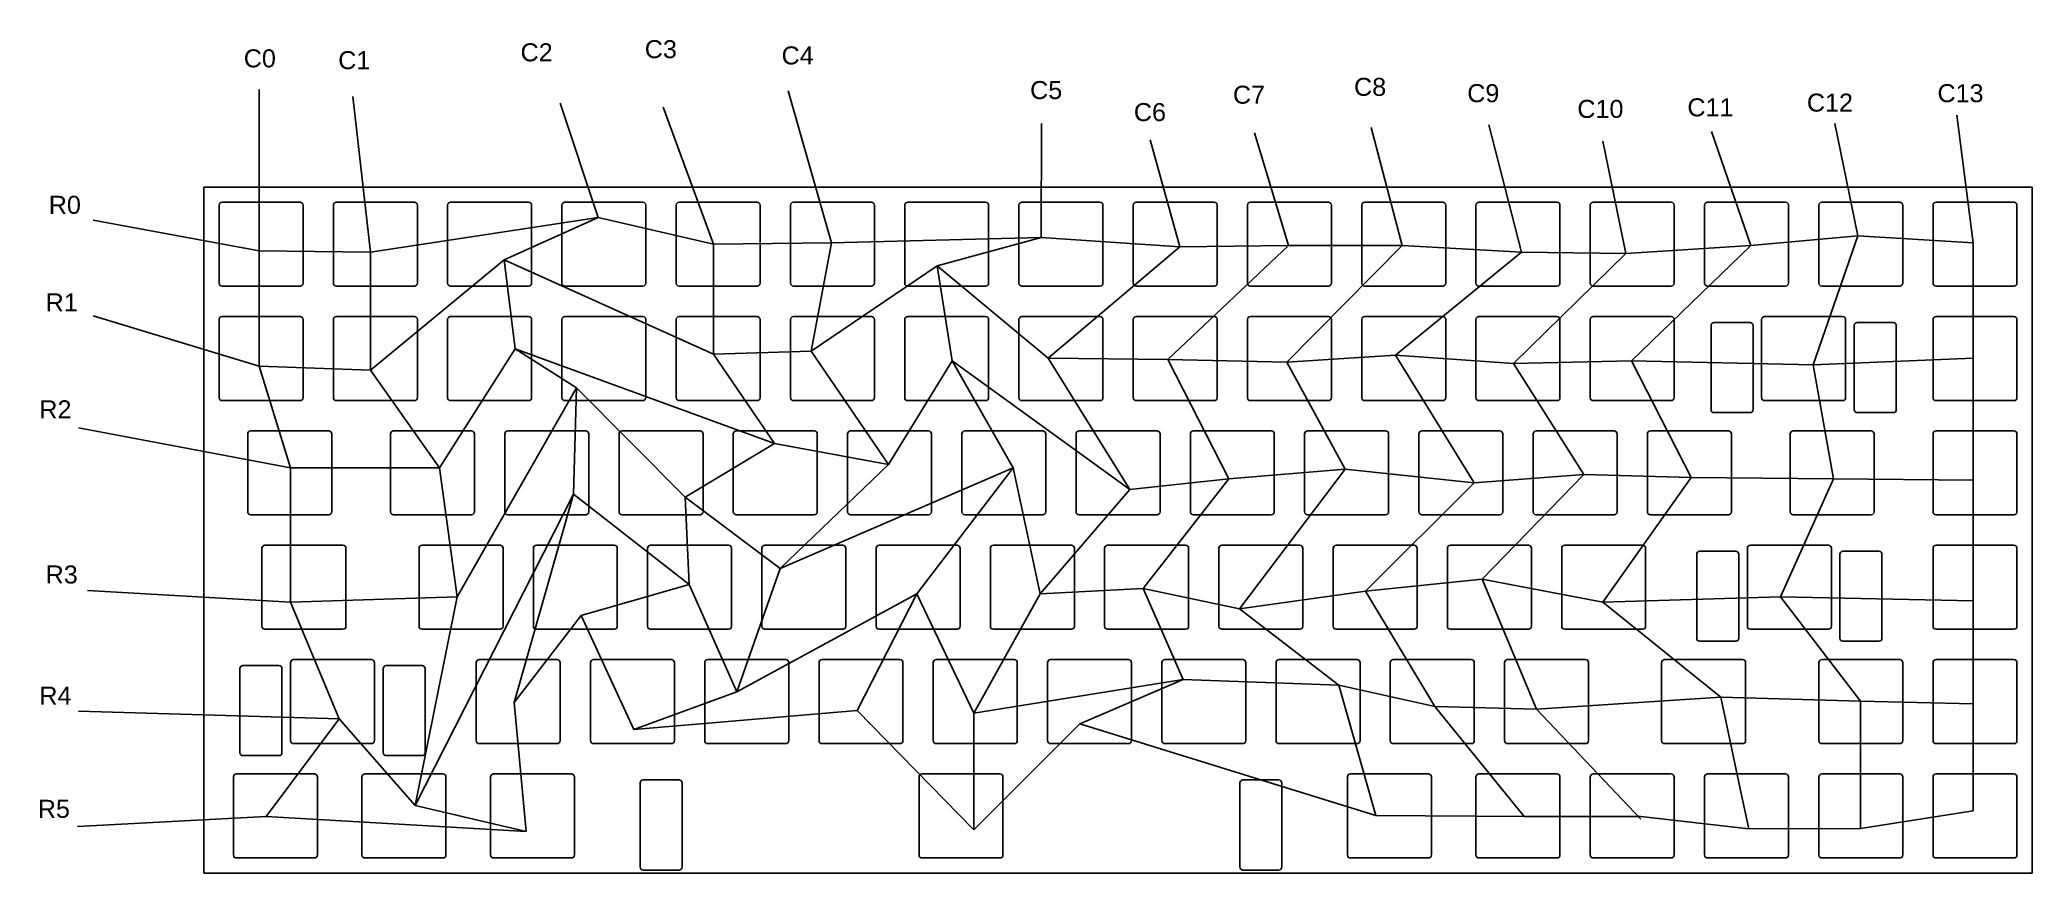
# Model space of a CAD drawing. Header units: millimetres. Extents: x -27 to 305, y -114 to 25.
import ezdxf

# ---------------------------------------------------------------- set-up
doc = ezdxf.new("R2010")
doc.units = ezdxf.units.MM
doc.styles.add('Notes', font='arial.ttf', dxfattribs={"height": 3})

msp = doc.modelspace()

# ---------------------------------------------------------------- linework, layer by layer
at = {"color": 1}
for p, q in [((9.21, 16.23), (9.21, -10.65)), ((157.73, 7.88), (162.7, -9.97)), ((251.32, 9.23), (257.87, -9.75)), ((257.87, -9.75), (237.98, -28.95)), ((9.21, -10.65), (9.21, -29.85)), ((162.7, -9.97), (140.77, -28.5)), ((9.21, -29.85), (14.4, -46.79)), ((140.77, -28.5), (154.34, -50.41)), ((237.98, -28.95), (247.93, -48.38)), ((14.4, -46.79), (14.4, -69.16)), ((247.93, -48.38), (233.23, -69.16)), ((154.34, -50.41), (139.42, -67.8)), ((14.4, -69.16), (22.54, -88.59)), ((139.42, -67.8), (128.34, -87.68)), ((233.23, -69.16), (252.9, -84.97)), ((252.9, -84.97), (256.29, -101.01)), ((22.54, -88.59), (10.34, -104.85)), ((128.34, -87.68), (128.34, -101.24)), ((128.34, -101.24), (128.34, -107.11)), ((256.29, -101.01), (257.54, -106.91))]:
    msp.add_line(p, q, dxfattribs=at)
at = {"color": 2}
for p, q in [((24.8, 15.1), (27.74, -10.87)), ((271.89, 10.59), (275.73, -8.16)), ((175.13, 9.01), (180.79, -9.75)), ((180.79, -9.75), (160.67, -28.72)), ((275.73, -8.16), (268.27, -29.63)), ((27.74, -10.87), (27.74, -30.53)), ((160.67, -28.72), (170.84, -48.6)), ((268.27, -29.63), (271.66, -48.6)), ((27.74, -30.53), (39.27, -46.79)), ((39.27, -46.79), (42.21, -68.26)), ((170.84, -48.6), (156.6, -66.9)), ((271.66, -48.6), (262.85, -68.26)), ((42.21, -68.26), (35.2, -103.05)), ((156.6, -66.9), (163.28, -82.04)), ((262.85, -68.26), (276.18, -85.65)), ((163.28, -82.04), (146, -89.42)), ((276.18, -85.65), (276.18, -106.89)), ((35.2, -103.05), (53.74, -107.34))]:
    msp.add_line(p, q, dxfattribs=at)
at = {"color": 3}
for p, q in [((59.39, 13.98), (65.72, -5.1)), ((292.23, 11.94), (294.95, -9.29)), ((194.58, 9.91), (199.78, -9.75)), ((65.72, -5.1), (50.06, -12.11)), ((199.78, -9.75), (180.56, -29.17)), ((294.95, -9.29), (294.95, -28.5)), ((50.06, -12.11), (51.86, -26.94)), ((51.86, -26.94), (62.13, -33.47)), ((180.56, -29.17), (190.28, -47.02)), ((294.95, -28.5), (294.95, -48.6)), ((62.13, -33.47), (61.61, -51.17)), ((190.28, -47.02), (172.64, -70.28)), ((294.95, -48.6), (294.95, -68.93)), ((61.61, -51.17), (51.71, -85.88)), ((294.95, -68.93), (294.95, -86.1)), ((172.64, -70.28), (189.2, -82.98)), ((189.2, -82.98), (195.35, -104.69)), ((294.95, -86.1), (294.95, -103.95))]:
    msp.add_line(p, q, dxfattribs=at)
at = {"color": 4}
for p, q in [((76.57, 13.3), (84.94, -9.52)), ((214.24, 10.36), (219.67, -10.87)), ((84.94, -9.52), (84.94, -27.82)), ((219.67, -10.87), (198.64, -28.04)), ((84.94, -27.82), (95.14, -42.75)), ((198.64, -28.04), (211.76, -49.28)), ((95.14, -42.75), (80.24, -51.67)), ((211.76, -49.28), (193.67, -67.35)), ((80.24, -51.67), (80.87, -66.22)), ((80.87, -66.22), (62.88, -71.39)), ((193.67, -67.35), (205.2, -86.56)), ((205.2, -86.56), (220.12, -104.85))]:
    msp.add_line(p, q, dxfattribs=at)
at = {"color": 5}
for p, q in [((97.37, 16.01), (104.6, -9.29)), ((104.6, -9.29), (101.21, -27.37)), ((101.21, -27.37), (114.12, -46.24)), ((114.12, -46.24), (96.06, -63.56)), ((96.06, -63.56), (88.85, -84.08)), ((88.85, -84.08), (71.69, -90.35))]:
    msp.add_line(p, q, dxfattribs=at)
at = {"color": 6}
for p, q in [((139.64, 10.59), (139.56, -8.42)), ((233.23, 7.65), (237.08, -11.1)), ((139.56, -8.42), (122.24, -13.13)), ((122.24, -13.13), (124.72, -28.95)), ((237.08, -11.1), (218.31, -29.4)), ((124.72, -28.95), (134.9, -46.79)), ((218.31, -29.4), (230.07, -47.92)), ((134.9, -46.79), (118.85, -67.8)), ((230.07, -47.92), (213.11, -65.32)), ((213.11, -65.32), (222.16, -87.01)), ((118.85, -67.8), (108.9, -87.23)), ((222.16, -87.01), (239.56, -105.31))]:
    msp.add_line(p, q, dxfattribs=at)
for p, q in [((0, 0), (304.8, 0)), ((0, 0), (0, -114.3)), ((304.8, 0), (304.8, -114.3)), ((2.52, -3.02), (2.52, -16.02)), ((3.02, -2.52), (16.02, -2.52)), ((16.52, -3.02), (16.52, -16.02)), ((21.57, -3.02), (21.57, -16.02)), ((22.07, -2.52), (35.08, -2.52)), ((35.58, -3.02), (35.58, -16.02)), ((40.62, -3.02), (40.62, -16.02)), ((41.12, -2.52), (54.12, -2.52)), ((54.62, -3.02), (54.62, -16.02)), ((59.67, -3.02), (59.67, -16.02)), ((60.17, -2.52), (73.17, -2.52)), ((73.67, -3.02), (73.67, -16.02)), ((78.72, -3.02), (78.72, -16.02)), ((79.22, -2.52), (92.22, -2.52)), ((92.72, -3.02), (92.72, -16.02)), ((97.78, -3.02), (97.78, -16.02)), ((98.28, -2.52), (111.28, -2.52)), ((111.78, -3.02), (111.78, -16.02)), ((116.83, -3.02), (116.83, -16.02)), ((117.33, -2.52), (130.32, -2.52)), ((130.82, -3.02), (130.82, -16.02)), ((135.88, -3.02), (135.88, -16.02)), ((136.38, -2.52), (149.38, -2.52)), ((149.88, -3.02), (149.88, -16.02)), ((154.93, -3.02), (154.93, -16.02)), ((155.43, -2.52), (168.43, -2.52)), ((168.93, -3.02), (168.93, -16.02)), ((173.97, -3.02), (173.97, -16.02)), ((174.47, -2.52), (187.47, -2.52)), ((187.97, -3.02), (187.97, -16.02)), ((193.03, -3.02), (193.03, -16.02)), ((193.53, -2.52), (206.53, -2.52)), ((207.03, -3.02), (207.03, -16.02)), ((212.07, -3.02), (212.07, -16.02)), ((212.57, -2.52), (225.57, -2.52)), ((226.07, -3.02), (226.07, -16.02)), ((231.12, -3.02), (231.12, -16.02)), ((231.62, -2.52), (244.62, -2.52)), ((245.12, -3.02), (245.12, -16.02)), ((250.18, -3.02), (250.18, -16.02)), ((250.68, -2.52), (263.68, -2.52)), ((264.18, -3.02), (264.18, -16.02)), ((269.23, -3.02), (269.23, -16.02)), ((269.73, -2.52), (282.73, -2.52)), ((283.23, -3.02), (283.23, -16.02)), ((288.27, -3.02), (288.27, -16.02)), ((288.77, -2.52), (301.77, -2.52)), ((302.27, -3.02), (302.27, -16.02)), ((3.02, -16.52), (16.02, -16.52)), ((22.07, -16.52), (35.08, -16.52)), ((41.12, -16.52), (54.12, -16.52)), ((60.17, -16.52), (73.17, -16.52)), ((79.22, -16.52), (92.22, -16.52)), ((98.28, -16.52), (111.28, -16.52)), ((117.33, -16.52), (130.32, -16.52)), ((136.38, -16.52), (149.38, -16.52)), ((155.43, -16.52), (168.43, -16.52)), ((174.47, -16.52), (187.47, -16.52)), ((193.53, -16.52), (206.53, -16.52)), ((212.57, -16.52), (225.57, -16.52)), ((231.62, -16.52), (244.62, -16.52)), ((250.68, -16.52), (263.68, -16.52)), ((269.73, -16.52), (282.73, -16.52)), ((288.77, -16.52), (301.77, -16.52)), ((2.52, -22.07), (2.52, -35.08)), ((3.02, -21.57), (16.02, -21.57)), ((16.52, -22.07), (16.52, -35.08)), ((21.57, -22.07), (21.57, -35.08)), ((22.07, -21.57), (35.08, -21.57)), ((35.58, -22.07), (35.58, -35.08)), ((40.62, -22.07), (40.62, -35.08)), ((41.12, -21.57), (54.12, -21.57)), ((54.62, -22.07), (54.62, -35.08)), ((59.67, -22.07), (59.67, -35.08)), ((60.17, -21.57), (73.17, -21.57)), ((73.67, -22.07), (73.67, -35.08)), ((78.72, -22.07), (78.72, -35.08)), ((79.22, -21.57), (92.22, -21.57)), ((92.72, -22.07), (92.72, -35.08)), ((97.78, -22.07), (97.78, -35.08)), ((98.28, -21.57), (111.28, -21.57)), ((111.78, -22.07), (111.78, -35.08)), ((116.83, -22.07), (116.83, -35.08)), ((117.33, -21.57), (130.32, -21.57)), ((130.82, -22.07), (130.82, -35.08)), ((135.88, -22.07), (135.88, -35.08)), ((136.38, -21.57), (149.38, -21.57)), ((149.88, -22.07), (149.88, -35.08)), ((154.93, -22.07), (154.93, -35.08)), ((155.43, -21.57), (168.43, -21.57)), ((168.93, -22.07), (168.93, -35.08)), ((173.97, -22.07), (173.97, -35.08)), ((174.47, -21.57), (187.47, -21.57)), ((187.97, -22.07), (187.97, -35.08)), ((193.03, -22.07), (193.03, -35.08)), ((193.53, -21.57), (206.53, -21.57)), ((207.03, -22.07), (207.03, -35.08)), ((212.07, -22.07), (212.07, -35.08)), ((212.57, -21.57), (225.57, -21.57)), ((226.07, -22.07), (226.07, -35.08)), ((231.12, -22.07), (231.12, -35.08)), ((231.62, -21.57), (244.62, -21.57)), ((245.12, -22.07), (245.12, -35.08)), ((251.26, -23.07), (251.26, -37.08)), ((251.76, -22.57), (257.76, -22.57)), ((258.26, -23.07), (258.26, -37.08)), ((259.7, -22.07), (259.7, -35.08)), ((260.2, -21.57), (273.2, -21.57)), ((273.7, -22.07), (273.7, -35.08)), ((275.14, -23.07), (275.14, -37.08)), ((275.64, -22.57), (281.64, -22.57)), ((282.14, -23.07), (282.14, -37.08)), ((288.27, -22.07), (288.27, -35.08)), ((288.77, -21.57), (301.77, -21.57)), ((302.27, -22.07), (302.27, -35.08)), ((3.02, -35.58), (16.02, -35.58)), ((22.07, -35.58), (35.08, -35.58)), ((41.12, -35.58), (54.12, -35.58)), ((60.17, -35.58), (73.17, -35.58)), ((79.22, -35.58), (92.22, -35.58)), ((98.28, -35.58), (111.28, -35.58)), ((117.33, -35.58), (130.32, -35.58)), ((136.38, -35.58), (149.38, -35.58)), ((155.43, -35.58), (168.43, -35.58)), ((174.47, -35.58), (187.47, -35.58)), ((193.53, -35.58), (206.53, -35.58)), ((212.57, -35.58), (225.57, -35.58)), ((231.62, -35.58), (244.62, -35.58)), ((260.2, -35.58), (273.2, -35.58)), ((288.77, -35.58), (301.77, -35.58)), ((251.76, -37.58), (257.76, -37.58)), ((275.64, -37.58), (281.64, -37.58)), ((7.29, -41.12), (7.29, -54.12)), ((7.79, -40.62), (20.79, -40.62)), ((21.29, -41.12), (21.29, -54.12)), ((31.1, -41.12), (31.1, -54.12)), ((31.6, -40.62), (44.6, -40.62)), ((45.1, -41.12), (45.1, -54.12)), ((50.15, -41.12), (50.15, -54.12)), ((50.65, -40.62), (63.65, -40.62)), ((64.15, -41.12), (64.15, -54.12)), ((69.2, -41.12), (69.2, -54.12)), ((69.7, -40.62), (82.7, -40.62)), ((83.2, -41.12), (83.2, -54.12)), ((88.25, -41.12), (88.25, -54.12)), ((88.75, -40.62), (101.75, -40.62)), ((102.25, -41.12), (102.25, -54.12)), ((107.3, -41.12), (107.3, -54.12)), ((107.8, -40.62), (120.8, -40.62)), ((121.3, -41.12), (121.3, -54.12)), ((126.35, -41.12), (126.35, -54.12)), ((126.85, -40.62), (139.85, -40.62)), ((140.35, -41.12), (140.35, -54.12)), ((145.4, -41.12), (145.4, -54.12)), ((145.9, -40.62), (158.9, -40.62)), ((159.4, -41.12), (159.4, -54.12)), ((164.45, -41.12), (164.45, -54.12)), ((164.95, -40.62), (177.95, -40.62)), ((178.45, -41.12), (178.45, -54.12)), ((183.5, -41.12), (183.5, -54.12)), ((184, -40.62), (197, -40.62)), ((197.5, -41.12), (197.5, -54.12)), ((202.55, -41.12), (202.55, -54.12)), ((203.05, -40.62), (216.05, -40.62)), ((216.55, -41.12), (216.55, -54.12)), ((221.6, -41.12), (221.6, -54.12)), ((222.1, -40.62), (235.1, -40.62)), ((235.6, -41.12), (235.6, -54.12)), ((240.65, -41.12), (240.65, -54.12)), ((241.15, -40.62), (254.15, -40.62)), ((254.65, -41.12), (254.65, -54.12)), ((264.46, -41.12), (264.46, -54.12)), ((264.96, -40.62), (277.96, -40.62)), ((278.46, -41.12), (278.46, -54.12)), ((288.27, -41.12), (288.27, -54.12)), ((288.77, -40.62), (301.77, -40.62)), ((302.27, -41.12), (302.27, -54.12)), ((7.79, -54.62), (20.79, -54.62)), ((31.6, -54.62), (44.6, -54.62)), ((50.65, -54.62), (63.65, -54.62)), ((69.7, -54.62), (82.7, -54.62)), ((88.75, -54.62), (101.75, -54.62)), ((107.8, -54.62), (120.8, -54.62)), ((126.85, -54.62), (139.85, -54.62)), ((145.9, -54.62), (158.9, -54.62)), ((164.95, -54.62), (177.95, -54.62)), ((184, -54.62), (197, -54.62)), ((203.05, -54.62), (216.05, -54.62)), ((222.1, -54.62), (235.1, -54.62)), ((241.15, -54.62), (254.15, -54.62)), ((264.96, -54.62), (277.96, -54.62)), ((288.77, -54.62), (301.77, -54.62)), ((10.17, -59.67), (23.17, -59.67)), ((36.36, -59.67), (49.36, -59.67)), ((55.41, -59.67), (68.41, -59.67)), ((74.46, -59.67), (87.46, -59.67)), ((93.51, -59.67), (106.51, -59.67)), ((112.56, -59.67), (125.56, -59.67)), ((131.61, -59.67), (144.61, -59.67)), ((150.66, -59.67), (163.66, -59.67)), ((169.71, -59.67), (182.71, -59.67)), ((188.76, -59.67), (201.76, -59.67)), ((207.81, -59.67), (220.81, -59.67)), ((226.86, -59.67), (239.86, -59.67)), ((257.82, -59.67), (270.82, -59.67)), ((288.77, -59.67), (301.77, -59.67)), ((9.67, -60.17), (9.67, -73.17)), ((23.67, -60.17), (23.67, -73.17)), ((35.86, -60.17), (35.86, -73.17)), ((49.86, -60.17), (49.86, -73.17)), ((54.91, -60.17), (54.91, -73.17)), ((68.91, -60.17), (68.91, -73.17)), ((73.96, -60.17), (73.96, -73.17)), ((87.96, -60.17), (87.96, -73.17)), ((93.01, -60.17), (93.01, -73.17)), ((107.01, -60.17), (107.01, -73.17)), ((112.06, -60.17), (112.06, -73.17)), ((126.06, -60.17), (126.06, -73.17)), ((131.11, -60.17), (131.11, -73.17)), ((145.11, -60.17), (145.11, -73.17)), ((150.16, -60.17), (150.16, -73.17)), ((164.16, -60.17), (164.16, -73.17)), ((169.21, -60.17), (169.21, -73.17)), ((183.21, -60.17), (183.21, -73.17)), ((188.26, -60.17), (188.26, -73.17)), ((202.26, -60.17), (202.26, -73.17)), ((207.31, -60.17), (207.31, -73.17)), ((221.31, -60.17), (221.31, -73.17)), ((226.36, -60.17), (226.36, -73.17)), ((240.36, -60.17), (240.36, -73.17)), ((248.88, -61.17), (248.88, -75.17)), ((249.38, -60.67), (255.38, -60.67)), ((255.88, -61.17), (255.88, -75.17)), ((257.32, -60.17), (257.32, -73.17)), ((271.32, -60.17), (271.32, -73.17)), ((272.76, -61.17), (272.76, -75.17)), ((273.26, -60.67), (279.26, -60.67)), ((279.76, -61.17), (279.76, -75.17)), ((288.27, -60.17), (288.27, -73.17)), ((302.27, -60.17), (302.27, -73.17)), ((10.17, -73.67), (23.17, -73.67)), ((36.36, -73.67), (49.36, -73.67)), ((55.41, -73.67), (68.41, -73.67)), ((74.46, -73.67), (87.46, -73.67)), ((93.51, -73.67), (106.51, -73.67)), ((112.56, -73.67), (125.56, -73.67)), ((131.61, -73.67), (144.61, -73.67)), ((150.66, -73.67), (163.66, -73.67)), ((169.71, -73.67), (182.71, -73.67)), ((188.76, -73.67), (201.76, -73.67)), ((207.81, -73.67), (220.81, -73.67)), ((226.86, -73.67), (239.86, -73.67)), ((249.38, -75.67), (255.38, -75.67)), ((257.82, -73.67), (270.82, -73.67)), ((273.26, -75.67), (279.26, -75.67)), ((288.77, -73.67), (301.77, -73.67)), ((14.43, -79.22), (14.43, -92.22)), ((14.93, -78.72), (27.93, -78.72)), ((28.43, -79.22), (28.43, -92.22)), ((45.39, -79.22), (45.39, -92.22)), ((45.89, -78.72), (58.89, -78.72)), ((59.39, -79.22), (59.39, -92.22)), ((64.44, -79.22), (64.44, -92.22)), ((64.94, -78.72), (77.94, -78.72)), ((78.44, -79.22), (78.44, -92.22)), ((83.49, -79.22), (83.49, -92.22)), ((83.99, -78.72), (96.99, -78.72)), ((97.49, -79.22), (97.49, -92.22)), ((102.54, -79.22), (102.54, -92.22)), ((103.04, -78.72), (116.04, -78.72)), ((116.54, -79.22), (116.54, -92.22)), ((121.59, -79.22), (121.59, -92.22)), ((122.09, -78.72), (135.09, -78.72)), ((135.59, -79.22), (135.59, -92.22)), ((140.64, -79.22), (140.64, -92.22)), ((141.14, -78.72), (154.14, -78.72)), ((154.64, -79.22), (154.64, -92.22)), ((159.69, -79.22), (159.69, -92.22)), ((160.19, -78.72), (173.19, -78.72)), ((173.69, -79.22), (173.69, -92.22)), ((178.74, -79.22), (178.74, -92.22)), ((179.24, -78.72), (192.24, -78.72)), ((192.74, -79.22), (192.74, -92.22)), ((197.79, -79.22), (197.79, -92.22)), ((198.29, -78.72), (211.29, -78.72)), ((211.79, -79.22), (211.79, -92.22)), ((216.84, -79.22), (216.84, -92.22)), ((217.34, -78.72), (230.34, -78.72)), ((230.84, -79.22), (230.84, -92.22)), ((243.03, -79.22), (243.03, -92.22)), ((243.53, -78.72), (256.53, -78.72)), ((257.03, -79.22), (257.03, -92.22)), ((269.23, -79.22), (269.23, -92.22)), ((269.73, -78.72), (282.73, -78.72)), ((283.23, -79.22), (283.23, -92.22)), ((288.27, -79.22), (288.27, -92.22)), ((288.77, -78.72), (301.77, -78.72)), ((302.27, -79.22), (302.27, -92.22)), ((5.99, -80.22), (5.99, -94.22)), ((6.49, -79.72), (12.49, -79.72)), ((12.99, -80.22), (12.99, -94.22)), ((29.87, -80.22), (29.87, -94.22)), ((30.37, -79.72), (36.37, -79.72)), ((36.87, -80.22), (36.87, -94.22)), ((14.93, -92.72), (27.93, -92.72)), ((45.89, -92.72), (58.89, -92.72)), ((64.94, -92.72), (77.94, -92.72)), ((83.99, -92.72), (96.99, -92.72)), ((103.04, -92.72), (116.04, -92.72)), ((122.09, -92.72), (135.09, -92.72)), ((141.14, -92.72), (154.14, -92.72)), ((160.19, -92.72), (173.19, -92.72)), ((179.24, -92.72), (192.24, -92.72)), ((198.29, -92.72), (211.29, -92.72)), ((217.34, -92.72), (230.34, -92.72)), ((243.53, -92.72), (256.53, -92.72)), ((269.73, -92.72), (282.73, -92.72)), ((288.77, -92.72), (301.77, -92.72)), ((6.49, -94.72), (12.49, -94.72)), ((30.37, -94.72), (36.37, -94.72)), ((4.91, -98.28), (4.91, -111.28)), ((5.41, -97.78), (18.41, -97.78)), ((18.91, -98.28), (18.91, -111.28)), ((26.34, -98.28), (26.34, -111.28)), ((26.84, -97.78), (39.84, -97.78)), ((40.34, -98.28), (40.34, -111.28)), ((47.77, -98.28), (47.77, -111.28)), ((48.27, -97.78), (61.27, -97.78)), ((61.77, -98.28), (61.77, -111.28)), ((72.71, -99.28), (72.71, -113.28)), ((73.21, -98.78), (79.21, -98.78)), ((79.71, -99.28), (79.71, -113.28)), ((119.21, -98.28), (119.21, -111.28)), ((119.71, -97.78), (132.71, -97.78)), ((133.21, -98.28), (133.21, -111.28)), ((172.71, -99.28), (172.71, -113.28)), ((173.21, -98.78), (179.21, -98.78)), ((179.71, -99.28), (179.71, -113.28)), ((190.64, -98.28), (190.64, -111.28)), ((191.14, -97.78), (204.14, -97.78)), ((204.64, -98.28), (204.64, -111.28)), ((212.07, -98.28), (212.07, -111.28)), ((212.57, -97.78), (225.57, -97.78)), ((226.07, -98.28), (226.07, -111.28)), ((231.12, -98.28), (231.12, -111.28)), ((231.62, -97.78), (244.62, -97.78)), ((245.12, -98.28), (245.12, -111.28)), ((250.18, -98.28), (250.18, -111.28)), ((250.68, -97.78), (263.68, -97.78)), ((264.18, -98.28), (264.18, -111.28)), ((269.23, -98.28), (269.23, -111.28)), ((269.73, -97.78), (282.73, -97.78)), ((283.23, -98.28), (283.23, -111.28)), ((288.27, -98.28), (288.27, -111.28)), ((288.77, -97.78), (301.77, -97.78)), ((302.27, -98.28), (302.27, -111.28)), ((5.41, -111.78), (18.41, -111.78)), ((26.84, -111.78), (39.84, -111.78)), ((48.27, -111.78), (61.27, -111.78)), ((119.71, -111.78), (132.71, -111.78)), ((191.14, -111.78), (204.14, -111.78)), ((212.57, -111.78), (225.57, -111.78)), ((231.62, -111.78), (244.62, -111.78)), ((250.68, -111.78), (263.68, -111.78)), ((269.73, -111.78), (282.73, -111.78)), ((288.77, -111.78), (301.77, -111.78)), ((0, -114.3), (304.8, -114.3)), ((73.21, -113.78), (79.21, -113.78)), ((173.21, -113.78), (179.21, -113.78))]:
    msp.add_line(p, q)
at = {"color": 44}
for p, q in [((-18.48, -5.53), (9.21, -10.65)), ((27.74, -10.87), (65.72, -5.1)), ((65.72, -5.1), (84.94, -9.52)), ((84.94, -9.52), (104.6, -9.29)), ((104.6, -9.29), (139.56, -8.42)), ((139.56, -8.42), (162.7, -9.97)), ((162.7, -9.97), (180.79, -9.75)), ((180.79, -9.75), (199.78, -9.75)), ((199.78, -9.75), (219.67, -10.87)), ((237.08, -11.1), (257.87, -9.75)), ((257.87, -9.75), (275.73, -8.16)), ((275.73, -8.16), (294.95, -9.29)), ((9.21, -10.65), (27.74, -10.87)), ((219.67, -10.87), (237.08, -11.1))]:
    msp.add_line(p, q, dxfattribs=at)
at = {"color": 40}
for p, q in [((27.74, -30.53), (50.06, -12.11)), ((50.06, -12.11), (84.94, -27.82)), ((101.21, -27.37), (122.24, -13.13)), ((122.24, -13.13), (140.77, -28.5)), ((-18.48, -21.47), (9.21, -29.85)), ((9.21, -29.85), (27.74, -30.53)), ((84.94, -27.82), (101.21, -27.37)), ((140.77, -28.5), (160.67, -28.72)), ((160.67, -28.72), (180.56, -29.17)), ((180.56, -29.17), (198.64, -28.04)), ((198.64, -28.04), (218.31, -29.4)), ((218.31, -29.4), (237.98, -28.95)), ((237.98, -28.95), (268.27, -29.63)), ((268.27, -29.63), (294.95, -28.5))]:
    msp.add_line(p, q, dxfattribs=at)
at = {"color": 171}
for p, q in [((39.27, -46.79), (51.86, -26.94)), ((51.86, -26.94), (95.14, -42.75)), ((114.12, -46.24), (124.72, -28.95)), ((124.72, -28.95), (154.34, -50.41)), ((-20.92, -40.12), (14.4, -46.79)), ((95.14, -42.75), (114.12, -46.24)), ((14.4, -46.79), (39.27, -46.79)), ((154.34, -50.41), (170.84, -48.6)), ((170.84, -48.6), (190.28, -47.02)), ((190.28, -47.02), (211.76, -49.28)), ((211.76, -49.28), (230.07, -47.92)), ((230.07, -47.92), (247.93, -48.38)), ((247.93, -48.38), (271.66, -48.6)), ((271.66, -48.6), (294.95, -48.82))]:
    msp.add_line(p, q, dxfattribs=at)
at = {"color": 11}
for p, q in [((42.21, -68.26), (62.13, -33.47)), ((62.13, -33.47), (80.24, -51.67)), ((96.06, -63.56), (134.9, -46.79)), ((134.9, -46.79), (139.42, -67.8)), ((80.24, -51.67), (96.06, -63.56)), ((193.67, -67.35), (213.11, -65.32)), ((213.11, -65.32), (233.23, -69.16)), ((-19.42, -67.23), (14.4, -69.16)), ((14.4, -69.16), (42.21, -68.26)), ((139.42, -67.8), (156.6, -66.9)), ((156.6, -66.9), (172.64, -70.28)), ((172.64, -70.28), (193.67, -67.35)), ((233.23, -69.16), (262.85, -68.26)), ((262.85, -68.26), (294.95, -68.93))]:
    msp.add_line(p, q, dxfattribs=at)
at = {"color": 190}
for p, q in [((35.2, -103.05), (61.61, -51.17)), ((61.61, -51.17), (80.87, -66.22)), ((80.87, -66.22), (88.85, -84.08)), ((88.85, -84.08), (118.85, -67.8)), ((118.85, -67.8), (128.34, -87.68)), ((128.34, -87.68), (163.28, -82.04)), ((163.28, -82.04), (189.2, -82.98)), ((189.2, -82.98), (205.2, -86.56)), ((222.16, -87.01), (252.9, -84.97)), ((252.9, -84.97), (276.18, -85.65)), ((276.18, -85.65), (294.95, -86.1)), ((-20.92, -87.33), (22.54, -88.59)), ((22.54, -88.59), (35.2, -103.05)), ((205.2, -86.56), (222.16, -87.01))]:
    msp.add_line(p, q, dxfattribs=at)
at = {"color": 24}
for p, q in [((51.71, -85.88), (62.88, -71.39)), ((62.88, -71.39), (71.69, -90.35)), ((53.74, -107.34), (51.71, -85.88)), ((71.69, -90.35), (108.9, -87.23)), ((108.9, -87.23), (128.34, -107.11)), ((128.34, -107.11), (146, -89.42)), ((146, -89.42), (195.35, -104.69)), ((-21.11, -106.52), (10.34, -104.85)), ((10.34, -104.85), (53.74, -107.34)), ((195.35, -104.69), (220.12, -104.85)), ((220.12, -104.85), (239.56, -104.85)), ((239.56, -104.85), (257.54, -106.91)), ((276.18, -106.89), (294.95, -103.95)), ((257.54, -106.91), (276.18, -106.89))]:
    msp.add_line(p, q, dxfattribs=at)
for centre, start, end in [((3.02, -3.02), 90, 180), ((16.02, -3.02), 0, 90), ((22.07, -3.02), 90, 180), ((35.08, -3.02), 0, 90), ((41.12, -3.02), 90, 180), ((54.12, -3.02), 0, 90), ((60.17, -3.02), 90, 180), ((73.17, -3.02), 0, 90), ((79.22, -3.02), 90, 180), ((92.22, -3.02), 0, 90), ((98.28, -3.02), 90, 180), ((111.28, -3.02), 0, 90), ((117.33, -3.02), 90, 180), ((130.32, -3.02), 0, 90), ((136.38, -3.02), 90, 180), ((149.38, -3.02), 0, 90), ((155.43, -3.02), 90, 180), ((168.43, -3.02), 0, 90), ((174.47, -3.02), 90, 180), ((187.47, -3.02), 0, 90), ((193.53, -3.02), 90, 180), ((206.53, -3.02), 0, 90), ((212.57, -3.02), 90, 180), ((225.57, -3.02), 0, 90), ((231.62, -3.02), 90, 180), ((244.62, -3.02), 0, 90), ((250.68, -3.02), 90, 180), ((263.68, -3.02), 0, 90), ((269.73, -3.02), 90, 180), ((282.73, -3.02), 0, 90), ((288.77, -3.02), 90, 180), ((301.77, -3.02), 0, 90), ((3.02, -16.02), 180, 270), ((16.02, -16.02), 270, 360), ((22.07, -16.02), 180, 270), ((35.08, -16.02), 270, 360), ((41.12, -16.02), 180, 270), ((54.12, -16.02), 270, 360), ((60.17, -16.02), 180, 270), ((73.17, -16.02), 270, 360), ((79.22, -16.02), 180, 270), ((92.22, -16.02), 270, 360), ((98.28, -16.02), 180, 270), ((111.28, -16.02), 270, 360), ((117.33, -16.02), 180, 270), ((130.32, -16.02), 270, 360), ((136.38, -16.02), 180, 270), ((149.38, -16.02), 270, 360), ((155.43, -16.02), 180, 270), ((168.43, -16.02), 270, 360), ((174.47, -16.02), 180, 270), ((187.47, -16.02), 270, 360), ((193.53, -16.02), 180, 270), ((206.53, -16.02), 270, 360), ((212.57, -16.02), 180, 270), ((225.57, -16.02), 270, 360), ((231.62, -16.02), 180, 270), ((244.62, -16.02), 270, 360), ((250.68, -16.02), 180, 270), ((263.68, -16.02), 270, 360), ((269.73, -16.02), 180, 270), ((282.73, -16.02), 270, 360), ((288.77, -16.02), 180, 270), ((301.77, -16.02), 270, 360), ((3.02, -22.07), 90, 180), ((16.02, -22.07), 0, 90), ((22.07, -22.07), 90, 180), ((35.08, -22.07), 0, 90), ((41.12, -22.07), 90, 180), ((54.12, -22.07), 0, 90), ((60.17, -22.07), 90, 180), ((73.17, -22.07), 0, 90), ((79.22, -22.07), 90, 180), ((92.22, -22.07), 0, 90), ((98.28, -22.07), 90, 180), ((111.28, -22.07), 0, 90), ((117.33, -22.07), 90, 180), ((130.32, -22.07), 0, 90), ((136.38, -22.07), 90, 180), ((149.38, -22.07), 0, 90), ((155.43, -22.07), 90, 180), ((168.43, -22.07), 0, 90), ((174.47, -22.07), 90, 180), ((187.47, -22.07), 0, 90), ((193.53, -22.07), 90, 180), ((206.53, -22.07), 0, 90), ((212.57, -22.07), 90, 180), ((225.57, -22.07), 0, 90), ((231.62, -22.07), 90, 180), ((244.62, -22.07), 0, 90), ((251.76, -23.07), 90, 180), ((257.76, -23.07), 0, 90), ((260.2, -22.07), 90, 180), ((273.2, -22.07), 0, 90), ((275.64, -23.07), 90, 180), ((281.64, -23.07), 0, 90), ((288.77, -22.07), 90, 180), ((301.77, -22.07), 0, 90), ((3.02, -35.08), 180, 270), ((16.02, -35.08), 270, 360), ((22.07, -35.08), 180, 270), ((35.08, -35.08), 270, 360), ((41.12, -35.08), 180, 270), ((54.12, -35.08), 270, 360), ((60.17, -35.08), 180, 270), ((73.17, -35.08), 270, 360), ((79.22, -35.08), 180, 270), ((92.22, -35.08), 270, 360), ((98.28, -35.08), 180, 270), ((111.28, -35.08), 270, 360), ((117.33, -35.08), 180, 270), ((130.32, -35.08), 270, 360), ((136.38, -35.08), 180, 270), ((149.38, -35.08), 270, 360), ((155.43, -35.08), 180, 270), ((168.43, -35.08), 270, 360), ((174.47, -35.08), 180, 270), ((187.47, -35.08), 270, 360), ((193.53, -35.08), 180, 270), ((206.53, -35.08), 270, 360), ((212.57, -35.08), 180, 270), ((225.57, -35.08), 270, 360), ((231.62, -35.08), 180, 270), ((244.62, -35.08), 270, 360), ((260.2, -35.08), 180, 270), ((273.2, -35.08), 270, 360), ((288.77, -35.08), 180, 270), ((301.77, -35.08), 270, 360), ((251.76, -37.08), 180, 270), ((257.76, -37.08), 270, 360), ((275.64, -37.08), 180, 270), ((281.64, -37.08), 270, 360), ((7.79, -41.12), 90, 180), ((20.79, -41.12), 0, 90), ((31.6, -41.12), 90, 180), ((44.6, -41.12), 0, 90), ((50.65, -41.12), 90, 180), ((63.65, -41.12), 0, 90), ((69.7, -41.12), 90, 180), ((82.7, -41.12), 0, 90), ((88.75, -41.12), 90, 180), ((101.75, -41.12), 0, 90), ((107.8, -41.12), 90, 180), ((120.8, -41.12), 0, 90), ((126.85, -41.12), 90, 180), ((139.85, -41.12), 0, 90), ((145.9, -41.12), 90, 180), ((158.9, -41.12), 0, 90), ((164.95, -41.12), 90, 180), ((177.95, -41.12), 0, 90), ((184, -41.12), 90, 180), ((197, -41.12), 0, 90), ((203.05, -41.12), 90, 180), ((216.05, -41.12), 0, 90), ((222.1, -41.12), 90, 180), ((235.1, -41.12), 0, 90), ((241.15, -41.12), 90, 180), ((254.15, -41.12), 0, 90), ((264.96, -41.12), 90, 180), ((277.96, -41.12), 0, 90), ((288.77, -41.12), 90, 180), ((301.77, -41.12), 0, 90), ((7.79, -54.12), 180, 270), ((20.79, -54.12), 270, 360), ((31.6, -54.12), 180, 270), ((44.6, -54.12), 270, 360), ((50.65, -54.12), 180, 270), ((63.65, -54.12), 270, 360), ((69.7, -54.12), 180, 270), ((82.7, -54.12), 270, 360), ((88.75, -54.12), 180, 270), ((101.75, -54.12), 270, 360), ((107.8, -54.12), 180, 270), ((120.8, -54.12), 270, 360), ((126.85, -54.12), 180, 270), ((139.85, -54.12), 270, 360), ((145.9, -54.12), 180, 270), ((158.9, -54.12), 270, 360), ((164.95, -54.12), 180, 270), ((177.95, -54.12), 270, 360), ((184, -54.12), 180, 270), ((197, -54.12), 270, 360), ((203.05, -54.12), 180, 270), ((216.05, -54.12), 270, 360), ((222.1, -54.12), 180, 270), ((235.1, -54.12), 270, 360), ((241.15, -54.12), 180, 270), ((254.15, -54.12), 270, 360), ((264.96, -54.12), 180, 270), ((277.96, -54.12), 270, 360), ((288.77, -54.12), 180, 270), ((301.77, -54.12), 270, 360), ((10.17, -60.17), 90, 180), ((23.17, -60.17), 0, 90), ((36.36, -60.17), 90, 180), ((49.36, -60.17), 0, 90), ((55.41, -60.17), 90, 180), ((68.41, -60.17), 0, 90), ((74.46, -60.17), 90, 180), ((87.46, -60.17), 0, 90), ((93.51, -60.17), 90, 180), ((106.51, -60.17), 0, 90), ((112.56, -60.17), 90, 180), ((125.56, -60.17), 0, 90), ((131.61, -60.17), 90, 180), ((144.61, -60.17), 0, 90), ((150.66, -60.17), 90, 180), ((163.66, -60.17), 0, 90), ((169.71, -60.17), 90, 180), ((182.71, -60.17), 0, 90), ((188.76, -60.17), 90, 180), ((201.76, -60.17), 0, 90), ((207.81, -60.17), 90, 180), ((220.81, -60.17), 0, 90), ((226.86, -60.17), 90, 180), ((239.86, -60.17), 0, 90), ((257.82, -60.17), 90, 180), ((270.82, -60.17), 0, 90), ((288.77, -60.17), 90, 180), ((301.77, -60.17), 0, 90), ((249.38, -61.17), 90, 180), ((255.38, -61.17), 0, 90), ((273.26, -61.17), 90, 180), ((279.26, -61.17), 0, 90), ((10.17, -73.17), 180, 270), ((23.17, -73.17), 270, 360), ((36.36, -73.17), 180, 270), ((49.36, -73.17), 270, 360), ((55.41, -73.17), 180, 270), ((68.41, -73.17), 270, 360), ((74.46, -73.17), 180, 270), ((87.46, -73.17), 270, 360), ((93.51, -73.17), 180, 270), ((106.51, -73.17), 270, 360), ((112.56, -73.17), 180, 270), ((125.56, -73.17), 270, 360), ((131.61, -73.17), 180, 270), ((144.61, -73.17), 270, 360), ((150.66, -73.17), 180, 270), ((163.66, -73.17), 270, 360), ((169.71, -73.17), 180, 270), ((182.71, -73.17), 270, 360), ((188.76, -73.17), 180, 270), ((201.76, -73.17), 270, 360), ((207.81, -73.17), 180, 270), ((220.81, -73.17), 270, 360), ((226.86, -73.17), 180, 270), ((239.86, -73.17), 270, 360), ((249.38, -75.17), 180, 270), ((255.38, -75.17), 270, 360), ((257.82, -73.17), 180, 270), ((270.82, -73.17), 270, 360), ((273.26, -75.17), 180, 270), ((279.26, -75.17), 270, 360), ((288.77, -73.17), 180, 270), ((301.77, -73.17), 270, 360), ((14.93, -79.22), 90, 180), ((27.93, -79.22), 0, 90), ((45.89, -79.22), 90, 180), ((58.89, -79.22), 0, 90), ((64.94, -79.22), 90, 180), ((77.94, -79.22), 0, 90), ((83.99, -79.22), 90, 180), ((96.99, -79.22), 0, 90), ((103.04, -79.22), 90, 180), ((116.04, -79.22), 0, 90), ((122.09, -79.22), 90, 180), ((135.09, -79.22), 0, 90), ((141.14, -79.22), 90, 180), ((154.14, -79.22), 0, 90), ((160.19, -79.22), 90, 180), ((173.19, -79.22), 0, 90), ((179.24, -79.22), 90, 180), ((192.24, -79.22), 0, 90), ((198.29, -79.22), 90, 180), ((211.29, -79.22), 0, 90), ((217.34, -79.22), 90, 180), ((230.34, -79.22), 0, 90), ((243.53, -79.22), 90, 180), ((256.53, -79.22), 0, 90), ((269.73, -79.22), 90, 180), ((282.73, -79.22), 0, 90), ((288.77, -79.22), 90, 180), ((301.77, -79.22), 0, 90), ((6.49, -80.22), 90, 180), ((12.49, -80.22), 0, 90), ((30.37, -80.22), 90, 180), ((36.37, -80.22), 0, 90), ((14.93, -92.22), 180, 270), ((27.93, -92.22), 270, 360), ((45.89, -92.22), 180, 270), ((58.89, -92.22), 270, 360), ((64.94, -92.22), 180, 270), ((77.94, -92.22), 270, 360), ((83.99, -92.22), 180, 270), ((96.99, -92.22), 270, 360), ((103.04, -92.22), 180, 270), ((116.04, -92.22), 270, 360), ((122.09, -92.22), 180, 270), ((135.09, -92.22), 270, 360), ((141.14, -92.22), 180, 270), ((154.14, -92.22), 270, 360), ((160.19, -92.22), 180, 270), ((173.19, -92.22), 270, 360), ((179.24, -92.22), 180, 270), ((192.24, -92.22), 270, 360), ((198.29, -92.22), 180, 270), ((211.29, -92.22), 270, 360), ((217.34, -92.22), 180, 270), ((230.34, -92.22), 270, 360), ((243.53, -92.22), 180, 270), ((256.53, -92.22), 270, 360), ((269.73, -92.22), 180, 270), ((282.73, -92.22), 270, 360), ((288.77, -92.22), 180, 270), ((301.77, -92.22), 270, 360), ((6.49, -94.22), 180, 270), ((12.49, -94.22), 270, 360), ((30.37, -94.22), 180, 270), ((36.37, -94.22), 270, 360), ((5.41, -98.28), 90, 180), ((18.41, -98.28), 0, 90), ((26.84, -98.28), 90, 180), ((39.84, -98.28), 0, 90), ((48.27, -98.28), 90, 180), ((61.27, -98.28), 0, 90), ((73.21, -99.28), 90, 180), ((79.21, -99.28), 0, 90), ((119.71, -98.28), 90, 180), ((132.71, -98.28), 0, 90), ((173.21, -99.28), 90, 180), ((179.21, -99.28), 0, 90), ((191.14, -98.28), 90, 180), ((204.14, -98.28), 0, 90), ((212.57, -98.28), 90, 180), ((225.57, -98.28), 0, 90), ((231.62, -98.28), 90, 180), ((244.62, -98.28), 0, 90), ((250.68, -98.28), 90, 180), ((263.68, -98.28), 0, 90), ((269.73, -98.28), 90, 180), ((282.73, -98.28), 0, 90), ((288.77, -98.28), 90, 180), ((301.77, -98.28), 0, 90), ((5.41, -111.28), 180, 270), ((18.41, -111.28), 270, 360), ((26.84, -111.28), 180, 270), ((39.84, -111.28), 270, 360), ((48.27, -111.28), 180, 270), ((61.27, -111.28), 270, 360), ((119.71, -111.28), 180, 270), ((132.71, -111.28), 270, 360), ((191.14, -111.28), 180, 270), ((204.14, -111.28), 270, 360), ((212.57, -111.28), 180, 270), ((225.57, -111.28), 270, 360), ((231.62, -111.28), 180, 270), ((244.62, -111.28), 270, 360), ((250.68, -111.28), 180, 270), ((263.68, -111.28), 270, 360), ((269.73, -111.28), 180, 270), ((282.73, -111.28), 270, 360), ((288.77, -111.28), 180, 270), ((301.77, -111.28), 270, 360), ((73.21, -113.28), 180, 270), ((79.21, -113.28), 270, 360), ((173.21, -113.28), 180, 270), ((179.21, -113.28), 270, 360)]:
    msp.add_arc(centre, 0.5, start, end)

# ---------------------------------------------------------------- texts
at = {"color": 24, "char_height": 3, "attachment_point": 1, "style": 'Notes'}
for s, heights, insert in [('{\\C256;\\c16777215;C2}', [0], (52.78, 23.94)), ('{\\C256;\\c16777215;C3}', [0], (73.49, 24.46)), ('{\\C256;\\c16777215;C4}', [0], (96.3, 23.42)), ('{\\C256;\\c16777215;C0}', [0], (6.63, 22.93)), ('{\\C256;\\c16777215;C1}', [0], (22.37, 22.63)), ('{\\C256;\\c16777215;C5}', [0], (137.73, 17.65)), ('{\\C256;\\c16777215;C7}', [0], (171.55, 16.87)), ('{\\C256;\\c16777215;C8}', [0], (191.74, 18.18)), ('{\\C256;\\c16777215;C9}', [0], (210.61, 17.13)), ('{\\C256;\\c16777215;C13}', [0], (289.01, 17.13)), ('{\\C256;\\c16777215;C6}', [0], (155.03, 13.98)), ('{\\C256;\\c16777215;C10}', [0], (228.97, 14.51)), ('{\\C256;\\c16777215;C11}', [0], (247.32, 14.77)), ('{\\C256;\\c16777215;C12}', [0], (267.24, 15.56)), ('{\\C256;\\c16777215;R0}', [0], (-25.88, -1.47)), ('{\\C256;\\c16777215;R1}', [0], (-26.4, -17.72)), ('{\\C256;\\c16777215;R2}', [0], (-27.45, -35.54)), ('{\\C256;\\c16777215;R3}', [3.1], (-26.4, -63.05)), ('{\\C256;\\c16777215;R4}', [0], (-27.45, -83.22)), ('{\\C256;\\c16777215;R5}', [0], (-27.71, -102.09))]:
    msp.add_mtext_dynamic_manual_height_columns(s, width=8.652, gutter_width=15, heights=heights, dxfattribs=dict(at, insert=insert))

doc.saveas('drawing.dxf')
